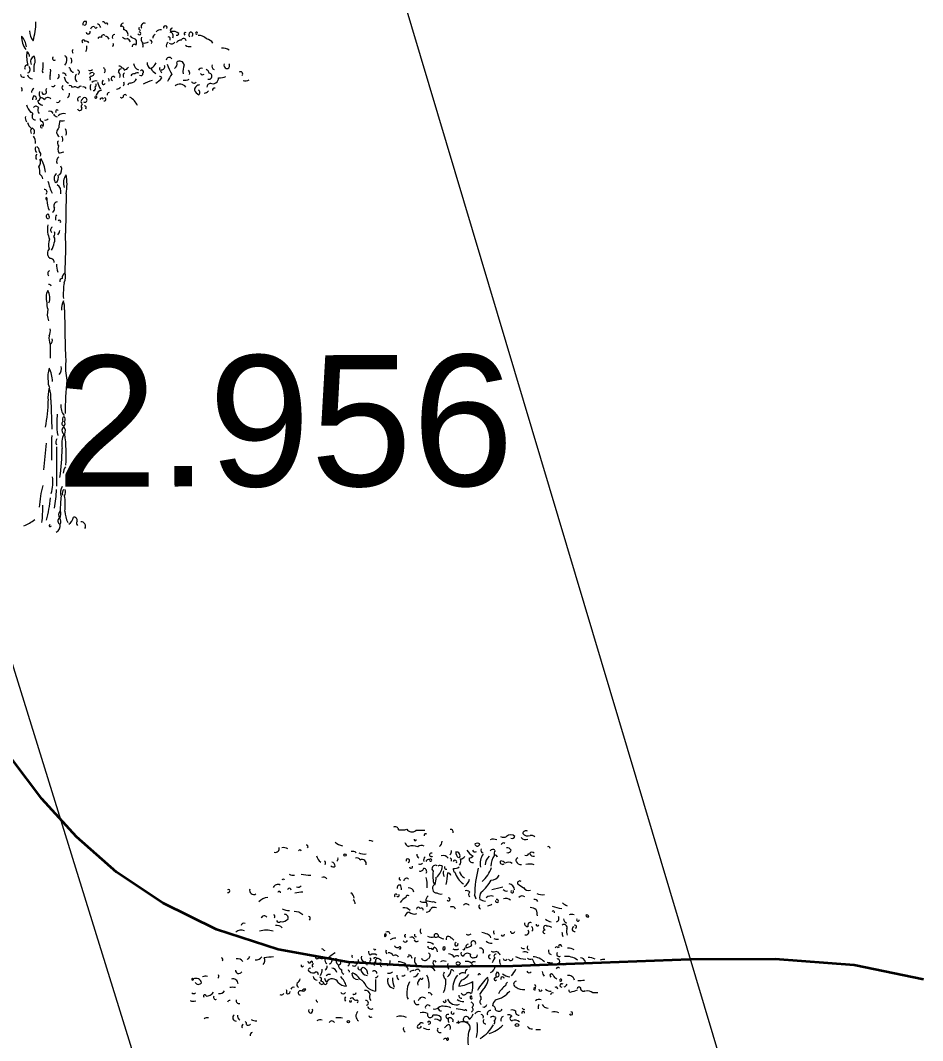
# Model space of a CAD drawing. Header units: millimetres. Extents: x 563604 to 809435, y 2337 to 1331933.
# Drawn here: x 739474 to 743607, y 1239113 to 1243788 of the extents above; entities that cross this region are included whole.
import ezdxf

# ---------------------------------------------------------------- set-up
doc = ezdxf.new("R2010")
doc.units = ezdxf.units.MM
for name, color, linetype, lineweight in [('A-ANNO-DIMS', 211, 'Continuous', 9), ('A-ANNO-DIMS-340', 211, 'Continuous', 9), ('CD TAI', 7, 'Continuous', 9), ('DM CAI-1', 9, 'Continuous', 35), ('ks_caytram-1', 253, 'Continuous', 9), ('MEP DUONG NHUA-1', 253, 'Continuous', 9), ('MUONG DAT-1', 253, 'Continuous', 9), ('NCV_TKCS_HIEN TRANG_251226_dwg-1', 253, 'Continuous', 9)]:
    doc.layers.add(name, color=color, linetype=linetype, lineweight=lineweight)
doc.styles.add('Arial', font='arial_0.ttf', dxfattribs={"height": 600.128024})
doc.styles.add('Arial_2', font='arial_0.ttf', dxfattribs={"width": 0.9, "height": 1360})
doc.dimstyles.new('1_Dim_chi_tiet_khu_đất_1', dxfattribs={"dimscale": 304.8, "dimtxt": 1387.552784, "dimasz": 1.338583, "dimexe": 1.115486, "dimexo": 0.0625, "dimgap": 0.111549, "dimtad": 1, "dimdec": 0, "dimrnd": 5, "dimzin": 0, "dimdsep": 46, "dimtxsty": 'Arial_2', "dimblk1": 'OBLIQUE', "dimblk2": 'OBLIQUE', "dimsah": 1, "dimcen": 0.09, "dimdle": 1.115486, "dimazin": 0, "dimtfac": 1, "dimtdec": 4, "dimtix": 1, "dimtmove": 0, "dimatfit": 3, "dimfxl": 3.346457, "dimfxlon": 1, "dimtvp": 1, "dimtolj": 1, "dimtzin": 0, "dimarcsym": 2})

# ---------------------------------------------------------------- blocks, each defined once
blk = doc.blocks.new('NCV_TKCS_HIEN TRANG_251226_dwg_CX-2645538-TỔNG THỂ_HIỆN TRẠNG KHU ĐẤT')
at = {"layer": 'ks_caytram-1'}
for p, q in [((724366.6, 1292849.6), (724363.7, 1292668.7)), ((724297.4, 1291905.8), (724301.1, 1291770.7)), ((724275.5, 1291706.9), (724263.5, 1291584.1)), ((724323, 1291689.2), (724323.4, 1291509.4))]:
    blk.add_line(p, q, dxfattribs=at)
for centre, radius in [((723828.8, 1295404.1), 5.83), ((723844.2, 1294640.3), 5.66)]:
    blk.add_circle(centre, radius, dxfattribs=at)
for centre, radius, start, end in [((724057.7, 1295516.8), 17.1, 11.6861, 113.2939), ((724088.1, 1295597.8), 78.7, 260.0421, 287.1641), ((724135.6, 1295539.6), 29.7, 214.9101, 307.4141), ((724184.8, 1295153.7), 363.6, 88.5565, 94.8966), ((724312.5, 1295508.7), 12.4, 348.9701, 101.2987), ((724150.3, 1295474.9), 4.72, 155.6241, 10.3931), ((724198.5, 1295493.9), 7.95, 56.2201, 188.9901), ((724507.5, 1295431), 45.6, 68.0341, 108.1465), ((724555.2, 1295516.5), 30.8, 243.1801, 297.0901), ((724588.3, 1295470), 27, 45.3751, 134.8954), ((724594.3, 1295493.4), 13.6, 243.3071, 341.7221), ((724656.4, 1295500.6), 25.7, 218.2521, 292.9471), ((724658, 1295500.4), 15.3, 61.8341, 171.566), ((724665.7, 1295521.1), 29.3, 218.9571, 291.4501), ((724681.5, 1295472.7), 21.7, 41.7661, 103.4524), ((723510.4, 1295434.1), 17.6, 252.4331, 14.8971), ((723546.4, 1295402.3), 35.8, 55.8821, 100.8523), ((723621.7, 1295421.3), 6.29, 6.4741, 163.405), ((723653.6, 1295443.3), 6.51, 301.5201, 120.6773), ((723832.5, 1295526.4), 80.7, 232.2211, 259.4401), ((723942.3, 1295432.5), 37.6, 64.5441, 97.7809), ((724137.7, 1295477.5), 38.9, 204.9281, 241.6471), ((724139.2, 1295387), 59.7, 67.7941, 109.4621), ((724178.6, 1295420.2), 27.8, 61.3931, 127.3494), ((724244.7, 1295467.1), 28.7, 304.9821, 359.9961), ((724299.8, 1295419.8), 16.9, 304.0261, 17.3631), ((724471.9, 1295487.5), 104.7, 215.1721, 237.3441), ((724424.7, 1295431.1), 12.3, 198.4741, 300.6831), ((724435.4, 1295438.2), 20.4, 56.8811, 123.3894), ((724434.8, 1295457), 11.8, 205.9091, 351.4231), ((724463.4, 1295425.7), 11.9, 148.8791, 258.6501), ((724508.2, 1295408.6), 21.4, 69.2981, 133.5936), ((724529.7, 1295412), 18.5, 133.8911, 209.3171), ((724555.2, 1295446.5), 12.9, 60.7951, 154.1831), ((724571.9, 1295416.8), 20.1, 29.0181, 100.5592), ((724574.7, 1295430), 15.2, 254.1851, 347.0141), ((724760.3, 1295434.9), 7.92, 350.8631, 124.4663), ((723738.7, 1295407.6), 40.9, 189.2361, 240.4251), ((723727.2, 1295368), 12.6, 325.4801, 49.9781), ((723784.3, 1295386.8), 13.1, 301.2641, 19.6981), ((723862.5, 1295391.6), 29.3, 52.4751, 101.0112), ((723882.7, 1295373.8), 17.4, 25.8421, 108.7608), ((723916.6, 1295457.7), 49.1, 240.7851, 279.9211), ((723907.3, 1295364.9), 18.8, 341.9361, 118.7226), ((724116.2, 1295378.7), 8.29, 285.0081, 197.1541), ((724171.4, 1295403.9), 13.9, 159.1911, 248.3381), ((724211.9, 1295379.8), 22.8, 136.6011, 194.1821), ((724212.2, 1295369.7), 14.2, 72.0561, 161.3437), ((724223.6, 1295405.2), 8.18, 60.1741, 320.7041), ((724221.4, 1295381), 5.33, 204.9101, 155.36), ((724279, 1295376.5), 25.7, 29.2671, 112.952), ((724304.3, 1295379.7), 13.1, 347.3201, 62.5011), ((724332.7, 1295372.3), 8.08, 327.2391, 163.4836), ((724338.1, 1295400.8), 17.5, 327.3381, 96.9428), ((724368, 1295416.7), 32, 177.3511, 232.1661), ((724333, 1295375.7), 26.7, 318.0271, 24.7501), ((724358.5, 1295409.5), 22.7, 266.9581, 326.4421), ((724413.6, 1295386.2), 16.4, 169.2431, 284.3001), ((724390.8, 1295421.9), 33.3, 281.5751, 317.4081), ((724514.6, 1295366.8), 66.9, 141.5481, 195.2721), ((724522.4, 1295358.2), 52.3, 129.6631, 178.7944), ((724582, 1295352.4), 85.1, 143.5463, 179.0748), ((724516, 1295392), 11.2, 10.4141, 102.4777), ((724541.6, 1295353.5), 23.8, 32.189, 89.9697), ((724623.7, 1295378.5), 13, 107.7471, 189.3071), ((724657.6, 1295417.4), 14.8, 252.5801, 334.9511), ((724685.5, 1295403.1), 13.7, 42.2911, 144.0028), ((724693.2, 1295418.9), 20.3, 202.5421, 280.1061), ((723773.9, 1295364.5), 14.7, 223.8811, 310.0281), ((723763.1, 1295352.7), 20.2, 1.341, 73.739), ((724130.9, 1295350.2), 6.98, 185.9251, 22.4181), ((724172.8, 1295375.8), 13.9, 236.9211, 317.5981), ((724174.2, 1295346.7), 15.9, 249.6821, 350.7261), ((724187.2, 1295328.4), 15.9, 330.84, 80.3558), ((724242.9, 1295341.4), 15.8, 62.5281, 228.0941), ((724195.7, 1295361.9), 79.6, 312.1611, 352.9141), ((724264.1, 1295341.6), 15, 44.7591, 129.1504), ((724304.3, 1295321.2), 26.3, 155.7601, 214.4491), ((724293.1, 1295347.6), 8.99, 157.4581, 281.3901), ((724338.1, 1295337.7), 13.9, 161.3351, 242.5381), ((724328.5, 1295379.7), 37.7, 264.6641, 308.1281), ((724938.2, 1295215.4), 515.8, 165.4808, 179.5334), ((724367.3, 1295391), 140.1, 309.7761, 341.7341), ((724550.9, 1295373.2), 11.9, 165.2701, 309.1891), ((724577.8, 1295345.8), 26, 48.0621, 128.3915), ((724633.2, 1295382.3), 21.7, 201.9541, 278.8251), ((724674.4, 1295292.9), 70.2, 72.3271, 104.6713), ((723545.9, 1295286.6), 6.82, 20.2861, 149.5934), ((723588.5, 1295337.3), 26.2, 235.1161, 288.8931), ((723698.1, 1295697), 386.3, 259.5711, 266.0871), ((723730.4, 1295285.3), 17.9, 32.8691, 114.0044), ((724083.6, 1295297.1), 6.85, 140.9261, 272.4711), ((724110.5, 1295285.7), 12.1, 41.3151, 179.4035), ((724034.6, 1295265.5), 170.4, 356.0041, 12.2471), ((724379.7, 1295309.1), 148.8, 172.0581, 196.3831), ((724090.2, 1295314.9), 157.2, 342.7391, 355.6221), ((723555, 1295404.4), 750, 349.6361, 353.6911), ((724301.5, 1295310.8), 11.3, 0.6561, 95.0678), ((724431.7, 1295357.6), 105, 197.8181, 234.6491), ((724395.7, 1295338.7), 43.8, 192.9981, 242.4081), ((724355.9, 1295300.1), 43.5, 295.0701, 350.8311), ((724324.6, 1295387.2), 199.5, 309.9151, 330.5151), ((724497, 1295331.5), 42.5, 271.6721, 333.5401), ((724628.9, 1295275.6), 9.77, 46.1931, 205.1521), ((723294.3, 1295239), 7.24, 243.7971, 126.8607), ((723411, 1295242.7), 19.2, 162.7091, 300.2401), ((723521.1, 1295246.5), 23, 61.0501, 157.2708), ((723527.3, 1295231.4), 6.17, 354.9421, 174.9425), ((723573.7, 1295244.3), 7.85, 352.7391, 179.3632), ((723614, 1295274.7), 18.2, 247.7611, 321.9961), ((724081.6, 1295254.3), 13.6, 89.5591, 193.3911), ((724045.3, 1295246.7), 42.2, 356.9211, 30.1351), ((724121.5, 1295230.4), 23.3, 10.2881, 97.0428), ((724250.1, 1295251.1), 20.8, 129.3941, 267.7461), ((724386.1, 1295223.8), 17.3, 36.1631, 114.6172), ((724722.5, 1294458), 816.7, 102.0565, 105.6864), ((724567.6, 1295256.8), 17.7, 214.8321, 288.5711), ((724573.6, 1295241.2), 32.1, 6.075, 76.889), ((724594.7, 1295236.8), 6.09, 114.5711, 46.7711), ((725189.5, 1296157.4), 1053.3, 237.2701, 238.9901), ((724668.6, 1295266.4), 24.7, 208.2391, 292.7241), ((723477.7, 1295152.6), 56.9, 92.2679, 139.8863), ((723634.5, 1295123.3), 111.2, 89.1029, 108.3984), ((723842.3, 1295204.9), 28.6, 4.3331, 63.3181), ((723849.6, 1295179.7), 25.7, 1.2601, 49.4131), ((724061.8, 1295218.1), 6.76, 35.5201, 228.0181), ((724071.4, 1295219.2), 5.47, 196.5491, 47.7311), ((724135.6, 1295153.6), 62.9, 116.4937, 148.571), ((724115.6, 1295211.4), 8.25, 39.2751, 190.5451), ((724188.3, 1295215.4), 27.9, 232.4541, 288.0831), ((724229.8, 1295194.2), 30.7, 132.3411, 181.5321), ((724167, 1294932.2), 263.2, 76.304, 82.9838), ((724267.7, 1295262.1), 36.7, 239.9251, 279.7341), ((724303, 1295200.9), 7.27, 203.3491, 98.8142), ((724407.4, 1295223.4), 12.9, 124.7311, 235.5391), ((724341, 1295173.1), 93.8, 17.7951, 29.7331), ((724491.2, 1295209.1), 46, 147.0231, 190.6261), ((724496.3, 1295321), 130.4, 247.2991, 259.1141), ((724497.3, 1295185.1), 31.6, 67.0441, 132.1503), ((724524.5, 1295193.8), 7.53, 159.9431, 110.3308), ((724564.5, 1295171.7), 34.1, 49.4521, 107.4389), ((724640.6, 1295194.7), 22.1, 57.5201, 136.4363), ((724696.2, 1295182.3), 17.9, 29.6681, 97.4724), ((724730.8, 1295272.6), 50.4, 242.0791, 283.9401), ((723569.4, 1295211.1), 60.7, 242.6401, 274.2501), ((723599.5, 1295096.3), 48.8, 42.7981, 93.8694), ((724097.4, 1295122.3), 40.8, 44.2221, 94.5034), ((724164.7, 1295157), 7.92, 12.2711, 184.2621), ((724178.5, 1295152.5), 8.66, 349.5781, 134.0883), ((724189.2, 1295174.7), 16.1, 334.0761, 61.2471), ((724201, 1295165.4), 23.4, 268.4221, 346.4561), ((724238, 1295140.7), 23.9, 64.2761, 126.382), ((724235.5, 1295174.9), 14.3, 42.2181, 115.4319), ((724319.8, 1295152.6), 14.9, 12.1191, 126.4423), ((724383.8, 1295163.4), 16.9, 32.7391, 138.0047), ((724450.5, 1295167.1), 9, 119.8801, 263.0101), ((724476.5, 1295214.7), 43.3, 276.9611, 305.8121), ((724677.4, 1295122.6), 40.6, 48.9141, 90.2463), ((724650.9, 1295127.9), 58.9, 357.4501, 25.4401), ((724850.4, 1295364.9), 207.9, 249.5461, 261.9621), ((724782.9, 1295142.4), 5.5, 333.7741, 158.5687), ((724975.4, 1295401.2), 263.8, 235.1341, 240.5861), ((723459.2, 1295111.8), 14, 31.2851, 168.7151), ((723500.8, 1295123.1), 7.34, 301.865, 77.329), ((723526.1, 1295108.2), 11.9, 197.6671, 309.8241), ((723540.5, 1295132.9), 34.5, 258.7301, 323.8611), ((723551.3, 1295115.4), 17.3, 350.679, 89.2015), ((723660.9, 1295113.5), 9.4, 307.8261, 82.3075), ((724126.8, 1295119.4), 23.7, 98.361, 171.9101), ((724145.5, 1295165.2), 31.5, 225.0861, 293.2761), ((724782.3, 1295153.7), 55.8, 230.1851, 260.8381), ((724790.8, 1295114.1), 17.9, 293.4011, 26.9031), ((724848.8, 1295112.4), 19.6, 180.6851, 258.5281), ((724866.7, 1295100.3), 32.1, 68.6951, 111.5749), ((724895.6, 1295107.3), 6.28, 141.7041, 5.1661), ((724937.2, 1295121.9), 8.14, 356.5981, 130.5457), ((724941.5, 1295130.4), 9.81, 193.8041, 293.3391), ((723354.3, 1295019.5), 40.5, 69.3791, 129.8158), ((723365.2, 1295079.3), 12.4, 57.6951, 172.9779), ((723468.8, 1294944.1), 115.7, 74.1701, 106.0998), ((723515.9, 1295047.1), 34.5, 44.2371, 99.1626), ((724022.1, 1295039.3), 13.6, 12.2651, 120.0801), ((724191.1, 1295057), 18.5, 151.1131, 226.2191), ((724519.7, 1295050.1), 10.9, 142.4351, 226.6321), ((724596.6, 1295055.2), 9.57, 176.5271, 350.3241), ((724665.8, 1295091.5), 15.4, 171.0201, 271.6221), ((724657.7, 1295050.8), 13, 243.2101, 48.3001), ((724678, 1295083), 12.1, 65.4791, 208.7421), ((724677.5, 1295065.2), 12.2, 302.8921, 63.4031), ((724710.3, 1295085.7), 6.37, 165.3201, 344.4381), ((724744, 1295052.3), 8.46, 79.4831, 265.5971), ((724747, 1295071.8), 9.27, 46.6821, 254.0991), ((724755.8, 1295045.7), 32.9, 52.6661, 94.2045), ((724862.8, 1295049.2), 40.2, 177.8181, 207.5091), ((724832.1, 1295071.9), 14, 337.0071, 126.6824), ((724913.6, 1295054.1), 69.7, 169.7601, 194.7531), ((724881, 1295064.7), 11.8, 114.0961, 279.5711), ((724882.4, 1295075.2), 7.03, 293.1551, 124.3367), ((724016.9, 1295036.1), 7.34, 102.9411, 238.4061), ((724008.8, 1295037.4), 8.66, 299.0021, 42.3451), ((724058.7, 1294985.9), 37.6, 84.5947, 128.1975), ((724105.5, 1295016.4), 11.1, 208.6471, 337.9811), ((724105.8, 1295034), 5.13, 78.2751, 281.9951), ((724133.9, 1295013.1), 14.9, 28.0271, 122.7563), ((724156.4, 1295020.3), 12.4, 201.7871, 313.4261), ((724155.4, 1295038.1), 9.01, 158.6931, 266.5191), ((724226.6, 1295075.6), 47.6, 244.7321, 283.3071), ((724211.5, 1294971), 32.8, 46.2071, 97.1929), ((724246.6, 1295033.7), 10.1, 347.6651, 206.0241), ((724244.7, 1295049.3), 21.2, 250.1101, 303.5791), ((724293.8, 1295081.3), 62.2, 233.1631, 258.2201), ((724302.7, 1295020.4), 11.3, 17.6341, 203.0871), ((724313.2, 1295009.4), 14.4, 17.806, 88.7232), ((724393.2, 1295059.1), 20.5, 242.7341, 308.9571), ((724416.6, 1295001), 10.8, 333.5701, 229.3201), ((724443, 1294961.7), 88, 64.428, 81.9877), ((724496.1, 1295026.3), 26.4, 218.7001, 286.0801), ((724476.4, 1295020.8), 20.7, 12.831, 77.438), ((724525.6, 1295052.3), 34, 242.7291, 279.5991), ((724551.8, 1295040.8), 7.38, 194.5231, 3.2381), ((723681, 1294898.3), 86.9, 49.6061, 61.2721), ((723953.3, 1294960.7), 17.4, 169.6981, 237.8311), ((723965.8, 1294976.5), 6.21, 183.6601, 323.2101), ((724028, 1294961.3), 12.6, 145.4801, 229.9781), ((724028.7, 1294932.4), 23.8, 25.8751, 94.9068), ((724068, 1294996.3), 15.6, 209.4331, 309.2701), ((724079.3, 1294979.1), 5.28, 226.7661, 105.434), ((724218.5, 1294986.7), 11, 179.6751, 295.1231), ((724201.7, 1294943), 17, 302.8131, 52.8761), ((724229.5, 1294980.3), 7.3, 208.7641, 16.7461), ((724230, 1294961.2), 22.2, 0.055, 72.985), ((724285.7, 1294975.2), 9.06, 111.8231, 222.4571), ((724280.6, 1294976.3), 7.45, 257.462, 76.818), ((724336.4, 1295016.1), 44.7, 251.9271, 288.3431), ((724339, 1294995.2), 7.57, 96.8711, 23.9061), ((724375.1, 1294954.8), 15.3, 163.3251, 252.7421), ((724372.7, 1294975.6), 5.27, 214.0411, 30.2391), ((724393.7, 1294983.7), 11.4, 94.5701, 196.3101), ((724385.3, 1295012), 31.7, 265.4751, 320.0371), ((724448.2, 1294962.7), 15.1, 329.0171, 104.993), ((724509.9, 1294994.3), 33.6, 249.0231, 296.0201), ((724518.2, 1294940.1), 21.6, 13.43, 72.597), ((724645.6, 1294985.5), 10.3, 205.5041, 300.5631), ((724652.9, 1294938.8), 22.2, 48.4401, 116.2995), ((724673, 1294980.5), 10.6, 136.2511, 265.1311), ((724775.1, 1294963.6), 14.8, 157.9981, 260.3821), ((724798.3, 1294976.9), 7.09, 19.2841, 160.9862), ((724809.5, 1294950.1), 11.1, 134.9241, 307.1751), ((724814.2, 1294985.2), 7.62, 349.1521, 219.1861), ((724852.2, 1294928.7), 48.5, 56.8851, 94.3147), ((723259.9, 1294925), 9.74, 319.534, 72.627), ((723338.8, 1294902.5), 26.5, 32.4091, 107.2159), ((723371.1, 1294946.2), 22.4, 293.7081, 341.5391), ((723421.4, 1294954.9), 31.6, 263.8771, 327.8131), ((723436.5, 1294920.7), 25.3, 313.3451, 30.6651), ((723516.7, 1294472.7), 464.6, 91.8395, 97.2283), ((723664.9, 1294916.3), 6.79, 171.0601, 350.2861), ((723675.6, 1294913.1), 4.5, 328.4171, 152.3601), ((723701.2, 1294937.7), 8.53, 149.7621, 327.2941), ((723722.8, 1294961.3), 31.7, 242.8891, 286.4981), ((723760.9, 1294925.6), 24.7, 172.8581, 231.0141), ((724064.5, 1294504.8), 530.8, 121.8686, 125.7812), ((723754.1, 1294920.3), 15.2, 279.1731, 89.5688), ((723818.4, 1294926), 32.4, 168.9711, 230.6071), ((723798.4, 1294913.1), 12.2, 267.2501, 16.7051), ((723837.9, 1294907.1), 11.5, 293.2851, 46.9681), ((723864.1, 1294940.6), 4.88, 123.4911, 264.8541), ((723870.1, 1294921.4), 20.7, 299.7351, 12.0801), ((723922.8, 1294934.7), 20.1, 160.6951, 250.6951), ((723911.9, 1294901.4), 17.8, 355.9241, 60.4921), ((723939.7, 1294925.6), 7.64, 277.4181, 65.3591), ((723959.7, 1294920.9), 29.6, 58.2441, 122.0259), ((723967.2, 1294927.1), 7.77, 24.9841, 164.0852), ((723970.4, 1294905.3), 9.57, 100.3261, 230.0821), ((723982.5, 1294918.6), 14.4, 125.2501, 195.7141), ((723974.1, 1294905.7), 24.7, 24.445, 89.7772), ((724008.4, 1294906.5), 19.2, 165.0271, 232.1141), ((724016.1, 1294917.1), 20, 287.9131, 12.8681), ((724058.9, 1294929.3), 16.2, 25.3631, 123.0156), ((724073.7, 1294859), 56, 53.2861, 91.2271), ((724116.3, 1294943.8), 5.84, 244.0581, 26.2091), ((724115.6, 1294926.5), 20.7, 8.7031, 73.398), ((724174.3, 1294921.4), 27.5, 149.6131, 228.9821), ((724194.2, 1294935.5), 15, 193.4781, 333.1061), ((724238.9, 1294912), 7.9, 8.4821, 188.0521), ((724254.4, 1294913.1), 23.4, 185.5311, 245.1761), ((724281.1, 1294894.3), 24.5, 65.1501, 125.5112), ((724298.2, 1294911.1), 40.4, 39.506, 83.8789), ((724341, 1294927.6), 14.9, 50.3901, 141.8975), ((724346.7, 1294898.6), 14.9, 38.3711, 129.8787), ((724390, 1294933.2), 20.6, 51.0211, 160.0935), ((724383.6, 1294877.7), 39.4, 52.6431, 97.4886), ((724413.8, 1294944.9), 11.7, 158.0211, 300.4211), ((724420.2, 1294898.3), 16.6, 67.3731, 139.3805), ((724423.2, 1294946.5), 12.2, 253.7911, 2.7921), ((724493.6, 1294938.2), 7.96, 90.8571, 285.6721), ((724545.1, 1294902.3), 42.3, 131.7773, 169.003), ((724519.2, 1294941.7), 8.13, 74.4601, 253.9191), ((724563.2, 1294918), 27.4, 162.6671, 213.8611), ((724562.6, 1294931.9), 10.2, 193.6891, 333.1631), ((724587.5, 1294930.1), 9.89, 202.8171, 3.9331), ((724663, 1295060.8), 133.4, 246.3951, 267.6921), ((724676.9, 1294942.9), 16.6, 220.9751, 301.3501), ((725052.6, 1295104.9), 407.1, 205.6481, 209.7271), ((724686.6, 1294859), 78.7, 44.648, 87.4711), ((724773.2, 1294980.3), 69.5, 254.7191, 275.1621), ((724802.9, 1294918.1), 9.77, 289.9161, 117.6116), ((724844.5, 1294862.3), 77.5, 50.9581, 97.7072), ((724917, 1294918.7), 13.3, 219.6331, 352.5281), ((724906, 1294906.1), 26.6, 24.27, 86.0159), ((724937.3, 1294841.9), 93.1, 66.26, 86.8698), ((725014.1, 1294867.5), 57.8, 84.6434, 107.0471), ((723342.3, 1294877), 15.7, 182.1741, 327.9601), ((723633, 1294897.2), 5.23, 121.2501, 347.9461), ((723667.3, 1294878.3), 7.1, 51.6591, 251.3911), ((723681.8, 1294885.8), 22, 220.2121, 307.3771), ((723687.5, 1294897.8), 9.24, 113.2681, 230.7401), ((723694.1, 1294855), 13.4, 359.807, 85.4852), ((723681.2, 1294877.7), 43.2, 324.6901, 5.4431), ((723729.3, 1294893.1), 17.4, 302.4351, 10.5761), ((723768.7, 1294862.4), 22.9, 9.898, 89.6426), ((723824.2, 1294902.8), 26.4, 184.1001, 246.1541), ((723828.7, 1294873.7), 16, 161.9831, 251.4191), ((723844, 1294870.1), 5.84, 334.0601, 116.2105), ((723889.8, 1294863.5), 30.4, 180.6571, 269.6131), ((723870.1, 1294913.1), 17.6, 240.7941, 306.2101), ((723836.3, 1294797.4), 71.8, 31.82, 68.476), ((723897.6, 1294887.3), 9.57, 148.9121, 267.9581), ((723918.5, 1294873.9), 18, 116.0026, 174.8774), ((723934.8, 1294888.3), 36.5, 200.4711, 261.9441), ((723899.6, 1294858.7), 33.4, 358.2001, 64.5971), ((723963.4, 1294862.8), 11.1, 351.5401, 146.2302), ((724029.6, 1294889.7), 27, 256.9621, 310.0921), ((724106.9, 1294881.2), 10.7, 330.597, 76.071), ((724140.7, 1294858.8), 16.7, 74.6391, 150.3893), ((724139.9, 1294872.2), 26.5, 276.8991, 344.1011), ((724160.6, 1294869.1), 11.5, 7.3621, 149.1325), ((724211.9, 1294856.6), 34.1, 30.6591, 93.2549), ((724299.1, 1294854.4), 20.2, 139.7301, 244.7301), ((724322, 1294896.4), 24, 154.8381, 220.2951), ((724273.4, 1294879.6), 41.6, 306.6961, 357.2171), ((724317.5, 1294868), 9.9, 10.3021, 105.0235), ((724347.2, 1294913.7), 12.6, 208.0031, 332.2671), ((724368.6, 1294843.1), 21.5, 62.2841, 141.5218), ((724392.1, 1294867.1), 13.3, 104.9581, 202.1821), ((724419.9, 1294910.6), 12.4, 187.3271, 302.5411), ((724478.5, 1294901.6), 39.9, 295.8001, 353.3941), ((724537.9, 1294854.7), 18.6, 139.1751, 209.0781), ((724524.5, 1294856.1), 10.8, 254.4951, 93.7583), ((724447.3, 1294964.9), 184.5, 321.6171, 333.1811), ((724672.4, 1294877.5), 12.7, 207.1031, 314.2421), ((724756.6, 1294868.4), 24.1, 174.4211, 231.5161), ((724804.1, 1294880.5), 8.31, 36.7451, 161.0158), ((724831.4, 1294910.2), 9.06, 202.5921, 337.6781), ((724852.8, 1294833.6), 74.3, 80.177, 100.0932), ((723130.8, 1294835.3), 4.09, 67.8491, 22.4211), ((723145.3, 1294811.8), 27.2, 15.4551, 113.0828), ((723157.3, 1294828.1), 16.8, 208.2381, 327.6251), ((723190.6, 1294816.1), 33.2, 74.7771, 116.3763), ((723237.7, 1294849.3), 13.2, 310.7311, 25.3501), ((723316.7, 1294814.1), 22.3, 359.3041, 110.6981), ((723623.9, 1294811.9), 16.2, 154.3931, 240.9281), ((723603.3, 1294838.5), 20.5, 286.8101, 355.2721), ((723701.5, 1294850.4), 18.9, 190.0731, 271.2531), ((723722.7, 1294823.1), 11.9, 182.7961, 322.4251), ((723710.8, 1294834.1), 11.3, 314.018, 72.733), ((723719, 1294812.3), 13.6, 15.2611, 91.2716), ((723739.1, 1294819.4), 7.77, 206.6451, 34.1361), ((723751.8, 1294838.9), 16.4, 174.6291, 247.5671), ((723757.2, 1294835.3), 21.5, 76.6041, 134.7135), ((723770.3, 1294807.7), 29.6, 25.8201, 146.9871), ((723838, 1294858.8), 56.1, 222.9891, 266.8791), ((723726.6, 1294769.9), 113.2, 16.8731, 43.1951), ((723877, 1294789.4), 50.2, 15.698, 66.099), ((723959.4, 1294864.6), 25, 289.4911, 330.3901), ((724290.5, 1294807.2), 322.7, 175.3711, 184.8991), ((724056.9, 1294826.8), 33.8, 156.9371, 262.8231), ((724188.2, 1294845.8), 142.4, 181.8611, 199.2841), ((724086.8, 1294850.8), 21, 172.5631, 235.6321), ((724094.6, 1294860.3), 10.3, 239.7091, 334.7691), ((724212.3, 1294775.6), 100.4, 151.4601, 178.7729), ((724189.4, 1294814), 28, 120.0221, 192.3231), ((724180, 1294841.1), 5.46, 212.5131, 4.6271), ((724129.8, 1294812), 84.6, 347.4501, 29.6741), ((724174.1, 1294824.4), 117, 334.2551, 5.7651), ((724416.3, 1294794.4), 93.8, 140.3911, 185.8031), ((724394.6, 1294800.2), 44, 135.9157, 175.1071), ((724332.9, 1294970.4), 167.4, 276.1581, 299.1631), ((724341.6, 1294890.9), 63.8, 289.6511, 327.4561), ((724251.3, 1294810.4), 163.7, 345.9171, 4.8261), ((724618.5, 1294688), 206.4, 131.1993, 152.2803), ((724444, 1294854.9), 5.05, 354.4941, 185.7761), ((724436.8, 1294832.6), 47, 315.5731, 13.1941), ((724517.6, 1294835.5), 6.06, 48.9271, 327.6031), ((724550.4, 1294837.6), 8.11, 2.5721, 201.8881), ((724601.3, 1294936.3), 92.3, 236.7081, 258.6021), ((724576.7, 1294810.2), 11.7, 108.1801, 191.5781), ((724614.9, 1294812.5), 13.6, 101.9911, 263.0501), ((724774.5, 1294852), 7.34, 8.1321, 247.8871), ((724804.4, 1294860.9), 23.9, 199.2041, 258.6941), ((724816.3, 1294831.2), 5.15, 145.696, 87.7011), ((724853.7, 1294825.8), 26.9, 10.9861, 102.8204), ((724901.9, 1295049.8), 220.1, 268.1061, 276.2561), ((723135.3, 1294786.1), 16.4, 239.3721, 300.8981), ((723193.8, 1294796.1), 38.4, 268.6031, 327.8121), ((723255.1, 1294793.8), 24.3, 257.4351, 332.0831), ((723314.1, 1294723.4), 74.8, 80.2478, 100.0224), ((723537.1, 1294775.1), 12.1, 234.8761, 333.4651), ((723546.1, 1294780.3), 16.4, 329.4391, 22.0341), ((723567.6, 1294777.9), 9.45, 219.2561, 4.6181), ((723592.6, 1294787), 11.6, 67.6221, 165.7813), ((723624.8, 1294772.2), 10.3, 48.3921, 258.7481), ((723644, 1294778.6), 11.7, 61.7421, 162.1313), ((723637.8, 1294793.9), 12.8, 246.9371, 336.9371), ((723821.3, 1294780.4), 12.3, 207.2921, 326.9511), ((723871.2, 1294774), 8.4, 223.4461, 358.8981), ((723921.6, 1294760.9), 23.3, 10.2881, 97.0428), ((723985.1, 1294862.2), 84.1, 224.7401, 258.9291), ((724170.1, 1294769.5), 58.8, 171.9431, 206.6511), ((724213.6, 1294757.5), 15.3, 18.6661, 102.8878), ((724372.9, 1294777.6), 13.9, 210.7751, 311.5531), ((724394.5, 1294759.3), 14.6, 32.7741, 147.4956), ((724640.9, 1294647.1), 228.9, 138.1588, 148.9664), ((724495.4, 1294849.8), 111.5, 281.9791, 321.9471), ((724641.8, 1294708.7), 125.3, 127.6781, 151.3893), ((724644.9, 1294835.9), 48.6, 229.4721, 278.9071), ((724696.6, 1294790.8), 4.77, 54.6631, 35.6071), ((724694.2, 1294801.4), 8.37, 307.506, 70.255), ((724724.6, 1294788.3), 7.49, 173.2201, 341.0661), ((724771.1, 1294816.4), 36.1, 228.8041, 273.1081), ((724779.8, 1294762.4), 10.1, 63.9721, 172.897), ((724795.1, 1294790.9), 8.24, 349.6631, 130.0921), ((724821.3, 1294806.6), 8.26, 39.0021, 276.0291), ((724815.9, 1294831.8), 36.7, 298.3111, 326.9801), ((724861.2, 1294784.1), 8, 165.2281, 270.7911), ((724816.2, 1294977.1), 205.9, 282.6541, 292.0991), ((724901.2, 1294789.9), 8.78, 335.9401, 174.4693), ((724921.2, 1294796.1), 15.4, 219.3011, 302.0441), ((724939.5, 1294742.2), 39.4, 51.5481, 101.5819), ((724969.8, 1294659.7), 113.5, 81.6175, 92.9266), ((723133.2, 1294764.8), 30.7, 242.9291, 292.3641), ((723186.6, 1294758.2), 6.29, 355.0201, 233.1781), ((723237, 1294753.1), 10.6, 154.2331, 291.4561), ((723299.7, 1294728.4), 9.77, 74.4251, 170.7851), ((723344.3, 1294737.4), 14.3, 168.9781, 281.2901), ((723704.3, 1294738.9), 8, 165.2271, 270.7901), ((723844.1, 1294744.7), 16.8, 143.4551, 216.8151), ((723854, 1294735.8), 4.6, 166.0991, 14.1711), ((723861.1, 1294741.7), 8.76, 12.9891, 159.6509), ((723879.6, 1294752.2), 13.1, 220.4941, 295.5861), ((723880.9, 1294733.9), 7.74, 295.1151, 55.6251), ((723924.3, 1294726.8), 11.5, 287.6041, 100.7373), ((723963.7, 1294753.2), 22.6, 148.3451, 221.4511), ((724161.5, 1294735.2), 16.2, 171.7231, 297.4731), ((724184, 1294732.5), 19.9, 45.3741, 168.2938), ((724285, 1294735.5), 6.56, 178.3611, 45.5091), ((724339, 1294762.8), 44.9, 205.3791, 288.4941), ((724367.2, 1294768.5), 35.4, 227.2471, 280.0151), ((724363.2, 1294761.5), 13.4, 175.3711, 274.8991), ((724409.8, 1294753.3), 8.42, 152.7491, 272.4631), ((724399.9, 1294749.3), 11.1, 336.8321, 65.5151), ((724404.6, 1294717.2), 12.3, 303.294, 79.596), ((724436.5, 1294747.1), 16.4, 348.6741, 55.1961), ((724458.7, 1294731.6), 12.7, 118.5781, 241.6921), ((724544.3, 1294709.5), 40.5, 129.5627, 173.8219), ((724718.5, 1294720.3), 22.7, 67.0371, 137.7621), ((723675, 1294691.8), 12.7, 159.6881, 256.7261), ((723669.4, 1294691.1), 11.9, 283.1661, 38.2241), ((723905.5, 1294666.8), 26.7, 131.8441, 237.4541), ((723947.8, 1294713.7), 15.9, 192.2461, 309.6661), ((724185, 1294638.7), 44.6, 60.2911, 104.789), ((724208, 1294705.4), 11.6, 28.7811, 197.1561), ((724218.9, 1294672.1), 13, 155.7191, 349.2511), ((724240.8, 1294721.1), 22.8, 249.2811, 312.5551), ((724268.2, 1294701.9), 12.3, 168.7531, 281.5171), ((724276.4, 1294679.7), 31.8, 71.8361, 129.4189), ((724288.3, 1294651.9), 58.1, 64.7371, 91.9938), ((724322, 1294681.8), 6.8, 118.8051, 3.3561), ((724329.9, 1294534.1), 165, 73.508, 87.3085), ((724381.3, 1294688.9), 5.6, 0.7071, 142.6917), ((724370.1, 1294691.2), 48, 305.6731, 342.5431), ((724403.3, 1294697.3), 12.5, 292.2081, 50.1171), ((724443.3, 1294662), 24.6, 75.7091, 142.9188), ((724463.5, 1294722.9), 15.3, 254.5741, 346.6291), ((724493.8, 1294678), 13.7, 79.4121, 209.1831), ((724499.3, 1294695.1), 19.3, 359.383, 75.698), ((724532.9, 1294706.7), 18.5, 219.5651, 329.1771), ((724596.7, 1294672.3), 21.9, 51.7701, 110.5542), ((724624, 1294685), 14.5, 161.8361, 277.3791), ((724645, 1294680.7), 6.63, 350.7851, 210.0931), ((724647.8, 1294704.4), 7.51, 181.7641, 309.6191), ((724806.2, 1294705), 92.3, 170.6921, 183.2191), ((724757.1, 1294730.4), 27.3, 202.5631, 275.7781), ((724787.1, 1294637.4), 48.4, 64.5561, 103.9016), ((724864.2, 1294678.4), 7.31, 193.1031, 93.4256), ((723199.3, 1294629.5), 29.2, 80.2231, 123.8259), ((723330.9, 1294659), 16, 125.7541, 268.7211), ((723363.4, 1294669.6), 27.4, 177.3311, 233.8651), ((723367.8, 1294631.3), 10.3, 338.163, 67.345), ((723385.9, 1294636.7), 12.6, 227.4551, 326.2371), ((723422.5, 1294693.8), 49.5, 242.5971, 272.0651), ((723713.8, 1294626.7), 22.8, 64.3971, 126.753), ((723768.5, 1294630.8), 13.2, 24.2401, 161.2368), ((723794.2, 1294547.7), 111.1, 77.9401, 94.1596), ((723946.1, 1294668.5), 8.16, 176.6441, 321.5521), ((724083.5, 1294610.5), 55.5, 61.5251, 110.3748), ((724180.1, 1294622.8), 12.7, 50.7461, 160.5725), ((724213.5, 1294635.6), 6.54, 231.2491, 165.8879), ((724241.3, 1294627.5), 43.3, 52.7791, 102.8133), ((724245.1, 1294626.5), 25.1, 40.9411, 105.4747), ((724252.3, 1294654.8), 16.7, 314.9001, 25.3541), ((724300, 1294664.6), 9.56, 63.3561, 282.6631), ((724317.5, 1294649), 16.7, 157.5461, 229.2051), ((724310.7, 1294644.8), 13.6, 338.1001, 129.4012), ((724343.4, 1294642.4), 5.91, 236.1841, 17.8271), ((724368.5, 1294602.9), 37, 49.4001, 128.1417), ((724384.1, 1294650.4), 14.1, 7.4051, 191.0471), ((724388, 1294662.3), 23.1, 219.3301, 284.0711), ((724379.7, 1294613.6), 23, 319.1621, 48.9991), ((724284.4, 1294609.5), 151.9, 344.3431, 10.2961), ((724449.9, 1294661.2), 12.7, 339.6881, 76.726), ((724474.3, 1294642.2), 12.1, 138.9631, 269.2311), ((724504.7, 1294652.4), 12.3, 47.1221, 140.3025), ((724505, 1294638.2), 10.4, 297.8991, 47.1801), ((724507.1, 1294656.7), 12, 294.2361, 29.1651), ((724558.2, 1294649.9), 15.7, 108.1391, 208.5281), ((724579, 1294652.5), 19.9, 42.9151, 106.3072), ((724594.2, 1294655.9), 10.1, 93.8821, 279.0691), ((724606.3, 1294609.7), 37.8, 54.5671, 106.138), ((724616.5, 1294619.5), 10.8, 29.0751, 151.1951), ((723366.2, 1294619.2), 9.93, 109.5211, 228.1291), ((723407.7, 1294578.6), 13.9, 109.0041, 195.1211), ((724110.1, 1294608), 14.5, 157.5151, 247.5151), ((724170.5, 1294616.4), 10.9, 102.8261, 200.8421), ((724166.7, 1294624.1), 13.1, 241.1741, 343.8551), ((724209.4, 1294642.1), 36.9, 232.8911, 282.3211), ((724264, 1294603), 12.4, 142.5591, 292.5211), ((724319.2, 1294585.8), 44.1, 109.6555, 142.2893), ((724297.1, 1294613.7), 15.5, 326.3291, 62.0141), ((724543.5, 1294556.7), 152.2, 164.0211, 188.2201), ((724357.8, 1294711.4), 173, 301.6341, 330.7191), ((724452.6, 1294718.9), 137.2, 285.2801, 316.6211), ((724616.5, 1294632.7), 12.3, 219.8431, 320.4271), ((724684.1, 1294630.6), 22.7, 213.2291, 278.5841), ((724719.6, 1294496.6), 107.3, 87.4658, 98.8278), ((724287.6, 1294555), 8.66, 47.9251, 151.2682), ((724298.1, 1294560.5), 4.83, 168.5521, 138.5884), ((723933.4, 1293637.9), 295.1, 342.7961, 359.7581), ((724454.4, 1293628.6), 11, 61.6701, 212.8431), ((724449.1, 1293633.2), 11.7, 272.8621, 25.4811), ((724492.8, 1293601.2), 14.2, 74.4511, 169.8306), ((724502.8, 1293614.5), 6.28, 175.9451, 343.7141), ((724502.2, 1293605.7), 23.9, 11.576, 71.066), ((724533, 1293621.2), 16.1, 22.249, 88.6287), ((724552.8, 1293626.8), 4.91, 325.8441, 173.3167), ((724631.3, 1293615.8), 15.2, 97.0231, 182.0441), ((724621.5, 1293606.1), 10.6, 329.7911, 120.4777), ((724628.8, 1293579.3), 21.6, 345.811, 85.0816), ((724706.5, 1293606.6), 6.96, 141.8161, 280.3821), ((724724.6, 1293616.6), 14.4, 68.1961, 218.3341), ((724820.7, 1293610.6), 8.49, 333.4901, 198.6091), ((724853.9, 1293598.2), 9.72, 89.5281, 217.6121), ((724269.2, 1293571.2), 106.4, 179.7311, 214.8911), ((724092.5, 1293509.9), 93.6, 7.8291, 41.3291), ((724262.9, 1293592.5), 63.3, 177.4871, 221.3641), ((724446.2, 1293547.8), 6.96, 0.3161, 253.6921), ((724468.3, 1293592), 9.76, 190.4021, 16.3491), ((724523.2, 1293554.4), 12.9, 62.6721, 147.4608), ((724538, 1293568.4), 9.29, 44.1441, 195.6151), ((724546.7, 1293552.9), 17.5, 13.6, 89.3503), ((724590.4, 1293567.1), 12.4, 94.6981, 206.8561), ((724640.7, 1293579.8), 20.1, 218.9191, 286.2991), ((724636.8, 1293535.3), 27, 20.954, 69.316), ((724691.6, 1293599.5), 41.6, 219.8651, 261.4531), ((724663.1, 1293543.5), 26.9, 331.0821, 33.7701), ((724702.3, 1293583.9), 6.91, 187.7141, 91.3549), ((724735.8, 1293558), 25, 160.6401, 224.1591), ((724777.4, 1293566), 13, 101.6811, 193.1171), ((724799.2, 1293574.4), 26, 79.9871, 140.2496), ((724833.6, 1293558.2), 10.6, 331.885, 87.8742), ((724839.6, 1293572.9), 17.7, 331.509, 75.759), ((724855.8, 1293551), 42.4, 49.9431, 103.0731), ((724874.7, 1293584.2), 8.41, 242.4351, 355.0551), ((724905.2, 1293549.7), 11.5, 1.6131, 161.597), ((724913.4, 1293581.8), 6.04, 57.8871, 235.0011), ((724941.8, 1293577.8), 13, 118.7851, 222.5601), ((724937.7, 1293579.4), 9.95, 305.2981, 102.2308), ((724964.6, 1293585.3), 4.5, 353.0061, 299.8761), ((724973.7, 1293526.3), 48.5, 42.7091, 92.8015), ((725001.1, 1293513.9), 46, 33.2461, 79.643), ((724411.1, 1293501.1), 15.9, 142.2011, 210.9171), ((724457.7, 1293532.6), 15.9, 32.7101, 106.4494), ((724433, 1293518.6), 29.5, 323.2891, 18.0561), ((724577, 1293532.6), 7.19, 289.5911, 50.0681), ((724679.2, 1293524.7), 9.48, 37.8901, 192.4121), ((724708.6, 1293527.1), 11.8, 332.4121, 59.7481), ((724724.5, 1293578.2), 38.1, 260.0181, 299.9841), ((724752, 1293544.8), 8.39, 297.9191, 101.6587), ((724840.7, 1293527.5), 15.6, 111.1731, 201.1731), ((724849.3, 1293555.9), 19.7, 240.5911, 324.2081), ((724894, 1293526.1), 27.3, 89.4384, 143.9613), ((724932.8, 1293556.7), 33.2, 233.9951, 282.7381), ((725084.8, 1293469.8), 47.5, 51.4381, 97.4153), ((724331.4, 1293479.1), 145.3, 172.0571, 196.5331), ((724175, 1293477.6), 24.9, 3.3841, 59.7461), ((724232.2, 1293454.3), 28.3, 113.2281, 205.1931), ((724182.9, 1293461.2), 42.6, 333.6961, 26.5741), ((724313.2, 1293469.8), 8.75, 134.7041, 305.1771), ((724356.8, 1293469.3), 13, 350.805, 72.68), ((724332.3, 1293462.7), 37.6, 319.1871, 6.8781), ((724374.2, 1293459.2), 19, 324.8551, 45.8041), ((724838.9, 1293460.7), 13.7, 28.6241, 176.1748), ((724188.2, 1293427.3), 11.2, 69.2981, 221.9561), ((724184.5, 1293419.2), 17.8, 295.7551, 47.0231), ((724350.2, 1293416.9), 131.5, 168.8641, 184.0231), ((724276.8, 1293412.4), 19.1, 152.2601, 208.0101), ((724166.6, 1293442.8), 95.8, 346.9901, 4.4831), ((724200.6, 1293412.7), 95.8, 346.9901, 4.4831), ((724378, 1293417.3), 9.7, 351.305, 86.284), ((724399.3, 1293418.9), 12, 194.4691, 278.4211), ((724418.1, 1293406), 9.96, 294.764, 85.5224), ((724475.3, 1293428.2), 14.6, 245.0411, 323.3021), ((724532.2, 1293413.4), 14.3, 318.4911, 64.3991), ((724619.9, 1293407.6), 13.4, 94.7451, 180.5031), ((724611.1, 1293423.3), 11.2, 10.4131, 102.477), ((724624.1, 1293416.4), 9.23, 0.6831, 102.2685), ((724629.5, 1293441.9), 25.7, 278.4521, 332.2531), ((724711.7, 1293450.1), 36.1, 185.3771, 247.9511), ((724713.2, 1293408.3), 7.93, 309.6561, 140.6137), ((724766.4, 1293448.3), 28.4, 173.9201, 241.3001), ((724730.8, 1293472.1), 53.8, 298.0711, 334.8631), ((724794.1, 1293439.2), 41.2, 202.5681, 247.7021), ((724800.6, 1293422.3), 6.55, 119.0971, 271.6831), ((724808.7, 1293411.3), 9, 150.3891, 240.3891), ((724805.3, 1293431.3), 13.5, 260.2671, 25.1921), ((725021.9, 1293507), 202.6, 198.5331, 212.5521), ((724853.9, 1293442.8), 21.3, 296.2201, 24.4531), ((724887.3, 1293436.2), 20.9, 9.0491, 132.1474), ((724977.6, 1293409.5), 75.8, 156.7041, 187.7521), ((724907.6, 1293400.9), 25.5, 348.8381, 36.4901), ((724987.3, 1293407.9), 16.7, 74.6401, 150.3905), ((724996, 1293396.2), 26.6, 12.1531, 61.8561), ((725049.2, 1293432.4), 14.7, 150.1661, 250.5551), ((725108.2, 1293439.4), 18.2, 160.4541, 243.4201), ((725103.1, 1293435.6), 12.8, 256.2521, 43.8821), ((724172.5, 1293398.8), 15.3, 193.4491, 285.8891), ((724215.2, 1293401.4), 26.2, 195.9551, 266.3321), ((724310.8, 1293382.2), 19.1, 152.2601, 208.0101), ((724320.4, 1293390.1), 15.2, 297.4841, 25.9151), ((724354.5, 1293388.6), 13.2, 6.7231, 106.168), ((724394.3, 1293387.2), 35.8, 184.3131, 242.3151), ((724431, 1293381.8), 23.2, 135.4601, 232.1931), ((724488.2, 1293386.2), 18.1, 75.8851, 143.2654), ((724471.6, 1293376), 7.94, 313.702, 74.641), ((724482, 1293402.4), 14, 249.3841, 356.6971), ((724548, 1293357.9), 16.4, 135.8251, 203.2051), ((724556.8, 1293369.8), 7.96, 322.26, 68.52), ((724582.3, 1293377.3), 9.71, 27.0351, 248.2141), ((724593, 1293390.2), 22, 337.6371, 51.8761), ((724644.6, 1293390.6), 17, 126.7251, 210.9251), ((724656.7, 1293392.7), 36.9, 279.0551, 331.8371), ((724676.9, 1293385.3), 14.1, 71.7001, 161.7002), ((724693.7, 1293384.6), 18.8, 69.2211, 131.0651), ((724709.8, 1293399.5), 8.79, 225.7791, 17.7061), ((724793, 1293229.5), 141.9, 103.1637, 121.2426), ((724548.1, 1293642.9), 367.8, 308.5841, 314.3811), ((724795.3, 1293375.9), 10.9, 22.3611, 95.9808), ((724979.8, 1293300.6), 161.4, 142.8686, 157.1186), ((724909.7, 1293414.5), 44.8, 260.8451, 297.6061), ((724992.7, 1293406.1), 11.3, 209.5651, 308.0851), ((725020.9, 1293387.8), 14, 246.791, 85.4058), ((725038.8, 1293380.3), 26.8, 245.3881, 0.6931), ((725067.9, 1293468.9), 88.3, 268.5031, 290.6911), ((725165.4, 1293398.2), 10.3, 315.6691, 125.803), ((725188.9, 1293397.7), 31.3, 248.1441, 301.2741), ((724154.7, 1293327.2), 10.9, 313.6491, 54.2511), ((724228.7, 1293313.4), 20.6, 117.3611, 181.9771), ((724282.6, 1293324.3), 8.69, 118.8481, 232.6251), ((724307, 1293350.6), 9.79, 229.9421, 342.2191), ((724359.6, 1293336.1), 12, 129.0631, 243.8871), ((724383.9, 1293331.6), 13.8, 21.5051, 111.5055), ((724407.5, 1293313.6), 25.4, 50.9281, 115.0928), ((724434.2, 1293331), 10.9, 69.0361, 167.834), ((724447.9, 1293328.2), 11, 21.7491, 119.2121), ((724526.7, 1293335.4), 49.6, 162.6291, 192.6601), ((724503.4, 1293340), 26.6, 76.7791, 134.0004), ((724492.7, 1293331), 8.96, 256.2231, 50.9171), ((724494.2, 1293348.3), 11.1, 292.0271, 28.9361), ((724538.7, 1293290.7), 35.1, 104.839, 162.767), ((724689.7, 1293415.9), 187.5, 197.2511, 207.9771), ((724538.2, 1293356.3), 7.16, 222.5691, 348.2091), ((724597.3, 1293354.7), 25.5, 270.9951, 319.6771), ((724622, 1293353.7), 11.5, 300.8741, 36.7761), ((724660.1, 1293345.3), 11.2, 77.7931, 169.8572), ((724888.1, 1293320.6), 31.8, 32.7131, 134.5902), ((724952.5, 1293370.2), 13.7, 209.1201, 319.7301), ((724978.1, 1293325.1), 22.9, 88.8181, 181.4531), ((725007.2, 1293349.7), 57.9, 205.8231, 235.1761), ((724966.5, 1293313), 13.3, 305.4681, 60.5261), ((724998.5, 1293334), 23.9, 273.1631, 328.0391), ((725033.5, 1293333.8), 22.9, 104.6317, 169.3335), ((725046.4, 1293325.1), 8.95, 73.2071, 197.0621), ((724235.7, 1293281.8), 23.2, 135.0291, 186.3601), ((724218, 1293285.4), 12.9, 331.722, 84.3421), ((724213.9, 1293302.4), 37.8, 307.9361, 339.8271), ((724276, 1293308), 32.5, 163.4241, 215.0261), ((724247.8, 1293263.7), 25.7, 40.736, 86.4036), ((724266.2, 1293316.2), 11.2, 180.0131, 5.9811), ((724282.9, 1293273.6), 17, 37.2471, 156.1875), ((724328.8, 1293279.1), 11.2, 240.2131, 356.2021), ((724363.7, 1293305.9), 19, 300.6971, 11.6481), ((724432.2, 1293281.3), 12.9, 88.3571, 213.8031), ((724444.7, 1293271.4), 9.99, 108.7171, 237.3021), ((724452, 1293279.4), 10.5, 34.9121, 152.5107), ((724452.7, 1293278.7), 10.3, 229.7031, 40.5681), ((724502.8, 1293291.9), 4.82, 131.7211, 101.673), ((724530.8, 1293279), 9.05, 28.7671, 166.6917), ((724542.5, 1293282), 6.98, 247.6001, 84.597), ((724565.6, 1293302.3), 11.4, 96.5361, 185.1561), ((724621.4, 1293297.3), 8.31, 215.8361, 21.0361), ((724636, 1293294.9), 8.75, 29.4271, 142.0466), ((724613.5, 1293216.9), 88.4, 24.4961, 58.8371), ((724272.2, 1293281.9), 89.9, 196.1861, 221.5641), ((724229.1, 1293237.1), 13.2, 29.1381, 145.4061), ((724260.8, 1293280.9), 25, 199.3821, 267.1481), ((724256.7, 1293232.6), 19.5, 145.8601, 229.2741), ((724292, 1293211.2), 16.6, 19.9251, 109.6519), ((724325.3, 1293227.5), 6.51, 25.8071, 230.2121), ((724428.8, 1293240.2), 9.64, 190.9281, 9.3581), ((724448.6, 1293249.1), 12.6, 123.4731, 215.5571), ((724449.9, 1293243.9), 9.12, 323.702, 86.1198), ((724215, 1293197.7), 35.1, 171.0131, 210.8261), ((724207.1, 1293214.4), 8.11, 304.4321, 105.3888), ((724226.1, 1293202.9), 15.2, 161.5541, 270.3921), ((724257.3, 1293190.6), 9.61, 156.3181, 277.6911), ((724241, 1293167.5), 22.2, 333.5931, 37.5581), ((724273.1, 1293204.7), 17.5, 255.3211, 314.8111), ((724331.2, 1293228.2), 26.2, 211.1821, 260.0701), ((724356.4, 1293180), 36.8, 76.9941, 133.1391), ((724422.5, 1293154.7), 89.1, 159.6171, 182.3271), ((724349, 1293207.2), 23.7, 245.0771, 295.1931), ((724234.9, 1293185.3), 45.3, 191.2811, 234.2271), ((724222, 1293136.7), 18, 138.9331, 215.6131), ((724206.6, 1293134.4), 15.8, 313.226, 75.116), ((724254.9, 1293157.8), 6.01, 358.1311, 309.0051), ((724346.4, 1293131.8), 23, 127.6711, 239.3331), ((724345.8, 1293131.4), 23.5, 324.1971, 40.4781), ((724177.9, 1293085.2), 48.9, 353.1651, 36.0461), ((724341.9, 1293081.2), 15, 134.6311, 231.3641), ((724322.6, 1293097.2), 29.1, 342.7231, 33.0781), ((724249.2, 1293054.6), 23.8, 154.6421, 220.4911), ((724222.2, 1293045.9), 22.4, 354.2511, 63.6411), ((724234.3, 1293030), 17, 329.3451, 53.5451), ((724364.9, 1293054.5), 35.7, 155.0841, 209.1361), ((724333.3, 1293096.9), 59.7, 270.4561, 292.4341), ((724249.1, 1293017.2), 21.4, 142.4201, 212.6461), ((724214.8, 1292994), 34.5, 323.2001, 21.8811), ((724124.4, 1292933), 149, 6.0741, 31.6791), ((724347.1, 1292998.7), 23.6, 124.2181, 206.9841), ((724157.5, 1292947.4), 88.7, 354.3521, 16.9721), ((724318.7, 1292960.7), 28.5, 302.5321, 31.9881), ((724237.2, 1292917.2), 23.2, 0.8261, 68.206), ((724575.2, 1292977.6), 299.9, 193.7271, 204.8101), ((724339.2, 1292919), 27.5, 126.4901, 224.5091), ((724289.7, 1292925.4), 42, 322.3941, 12.4271), ((724424.7, 1292897.8), 70.1, 146.2781, 196.8251), ((724156.4, 1292892.7), 214.6, 348.4271, 11.8431), ((724267.6, 1292856.5), 12, 308.5841, 97.3528), ((724306.2, 1292859.5), 37.3, 344.4931, 57.2281), ((724281.3, 1292827.3), 7.44, 133.3461, 247.5351), ((724273.3, 1292825.8), 7.49, 313.942, 66.939), ((724454.5, 1292834), 176.6, 184.4231, 200.0371), ((724329.9, 1292793.7), 19.5, 103.4331, 210.9741), ((724299.7, 1292779.1), 14.2, 288.7491, 18.3911), ((724286.1, 1292745.2), 10.8, 106.4401, 265.8481), ((724276.8, 1292743.4), 13.7, 330.2121, 62.8361), ((724342.8, 1292737.3), 25.3, 140.3031, 199.3581), ((724336.2, 1292721.7), 6.37, 322.2601, 142.2596), ((724395.6, 1292686.7), 114.1, 170.0041, 203.7991), ((724311.1, 1292682.9), 15.6, 119.9161, 224.8251), ((724294.7, 1292665.8), 21, 322.0361, 26.8121), ((724307.5, 1292682.3), 30.5, 315.0111, 357.3341), ((722531.6, 1292596.5), 1833.5, 356.5991, 2.2561), ((724340.8, 1292616.4), 55.2, 153.9531, 200.4451), ((724192.9, 1292647.7), 121.7, 331.9161, 349.2821), ((724289, 1292638), 26.8, 330.9961, 33.8551), ((724309.6, 1292577.5), 28.4, 136.5661, 226.8861), ((724294.2, 1292534.3), 18.5, 0.7761, 102.1738), ((724407.1, 1292523.3), 84.5, 177.6261, 203.2531), ((724297, 1292483.7), 14.5, 117.0301, 226.9811), ((724378.6, 1292462.8), 30.1, 123.6771, 183.4621), ((724302, 1292470.4), 62.4, 332.9301, 16.1961), ((724290, 1292425.4), 8.45, 5.6771, 117.3739), ((724350.1, 1292449.1), 11.9, 97.7141, 193.1671), ((724743.3, 1292388.7), 389.4, 172.1391, 182.8461), ((724348.1, 1292372.9), 73.3, 153.0931, 198.0291), ((724223.9, 1292371.4), 68.3, 340.9761, 30.4931), ((724327.9, 1292343.1), 49.9, 171.7781, 205.9841), ((724454.1, 1292316.4), 108.6, 156.7281, 180.3581), ((724232.5, 1292321.4), 127.6, 357.9771, 17.2851), ((724378, 1292299.8), 97.4, 167.2961, 199.9811), ((730638.3, 1292332.9), 6278.2, 180.14607, 182.29708), ((724362.1, 1292189.1), 73.9, 172.7641, 203.7661), ((724246.1, 1292222.3), 49, 330.7421, 9.9641), ((725185.8, 1292113.9), 892.4, 177.0861, 181.1741), ((724282.9, 1292177.7), 21.8, 302.2961, 19.6161), ((724605.6, 1292054.3), 242.1, 173.5971, 194.1041), ((724412, 1292012.6), 128.7, 162.6581, 188.8151), ((724155, 1291983.7), 150.1, 2.2301, 26.6011), ((724309.4, 1292046.6), 36.3, 315.0341, 17.9821), ((724331.5, 1291985.2), 47.2, 170.6061, 209.9131), ((725661.3, 1291846.2), 1299, 173.4111, 180.1751), ((724405.9, 1291920.8), 122.3, 162.1481, 189.1531), ((724172.4, 1291913.7), 125.2, 356.3711, 20.8411), ((723730.5, 1291900.5), 554.6, 347.5131, 0.0761), ((724410, 1291875.8), 67.3, 173.3661, 219.1311), ((724511.5, 1291809.7), 187.4, 170.7011, 183.3811), ((724366.9, 1291815.3), 17, 126.7251, 210.9251), ((724346, 1291816.5), 16.4, 322.5811, 49.1091), ((724511.8, 1291785.1), 187.9, 175.8731, 193.3661), ((724359.4, 1291797), 11.8, 126.5291, 263.2281), ((724368.8, 1291764.8), 20.9, 124.9291, 231.5231), ((724333.5, 1291762.7), 30.3, 332.0891, 39.6021), ((724345.9, 1291796.6), 16.5, 317.0541, 37.1911), ((727120.6, 1291664), 2820.6, 178.4221, 180.7141), ((724488.5, 1291699.6), 141.4, 159.7981, 186.9391), ((723792.6, 1291657.8), 574.9, 354.7791, 9.0711), ((724343, 1291711.7), 24, 139.9461, 211.1751), ((723537, 1291675.2), 811.2, 351.0981, 0.5221), ((724395.1, 1291571.8), 41.2, 139.0381, 184.3621), ((724138.2, 1291528.2), 168.6, 341.9011, 8.4301), ((724691, 1291390), 447.8, 164.1059, 177.0309), ((724397.1, 1291480.4), 55.5, 151.0431, 197.5151), ((723678.3, 1291508.6), 619, 345.4371, 355.1011), ((723436.6, 1291541.4), 887.5, 351.4121, 356.9951), ((724846.6, 1291397.7), 506.7, 172.5217, 180.1203), ((724380, 1291474.9), 31, 139.6181, 192.5801), ((724332.9, 1291482.1), 31.4, 329.0681, 22.0531), ((724140.9, 1291426.7), 222.4, 351.9411, 10.1481), ((723532.6, 1291421.7), 727.9, 353.7831, 0.0381), ((724343.6, 1291349.6), 14.8, 113.4081, 256.0101), ((724358.3, 1291377.9), 26.2, 134.4761, 214.3731), ((724309.5, 1291381.8), 33.8, 326.5761, 26.0661), ((724319.3, 1291347.6), 24.1, 329.1891, 40.2291), ((724480.4, 1291398.3), 119.3, 181.3331, 207.5821), ((724348.8, 1291380), 54, 304.1721, 346.9131), ((724403.1, 1291353.2), 14.7, 342.5851, 96.6297), ((724029.4, 1291633.2), 338.5, 295.2351, 305.0721), ((724294.2, 1291328.4), 4.52, 89.4331, 0.8371), ((724307.9, 1291329.3), 32.7, 293.8661, 10.4461), ((724431.9, 1291340.3), 17.1, 150.1641, 222.7871), ((724435, 1291325.9), 20.7, 329.4191, 90.3416)]:
    blk.add_arc(centre, radius, start, end, dxfattribs=at)
blk = doc.blocks.new('NCV_TKCS_HIEN TRANG_251226_dwg-1595164-TỔNG THỂ_HIỆN TRẠNG KHU ĐẤT')
at = {"layer": 'DM CAI-1', "flags": 128}
blk.add_lwpolyline([(743610.5, 1239392.6), (743293.1, 1239459.2), (742931.7, 1239485.4), (742540.8, 1239484.4), (742135.1, 1239469.4), (741729.2, 1239453.6), (741337.9, 1239450.2), (740975.7, 1239472.5), (740654.2, 1239530.4), (740372.7, 1239622), (740127.5, 1239742), (739915, 1239885.2), (739731.4, 1240046.3), (739572.9, 1240220.1), (739436, 1240401.5)], dxfattribs=at)
at = {"layer": 'MEP DUONG NHUA-1', "flags": 128}
blk.add_lwpolyline([(716231.5, 1321591.7), (717133.5, 1319975.5), (720696.1, 1309813.7), (723366.6, 1301357.1), (725670.4, 1294397), (733749.3, 1266649), (735367.7, 1261954.8), (739458.1, 1249812.8), (743658, 1235750.6), (749920.1, 1214169.6), (754437.4, 1199109), (756928.6, 1191184.1), (760666.8, 1178214.1), (762672.6, 1171661.4), (768012.8, 1151455.6)], dxfattribs=at)
at = {"layer": 'MUONG DAT-1', "flags": 128}
blk.add_lwpolyline([(752286.9, 1199548), (747733.3, 1213433.3), (740799, 1236446.8), (737239.8, 1247927.9), (731715.3, 1265616), (728295.2, 1276774.1), (725536.1, 1284652.1), (720895.6, 1301124.3), (717081.2, 1300936.3), (710093.2, 1307531.3), (707990.2, 1306468.1), (691820.2, 1300720.9), (687515.8, 1297110), (687945.7, 1294643.5), (696311.8, 1277455.4), (695625.2, 1272682.1)], dxfattribs=at)
for p in [(15316.7, -49856.1), (17132.2, -55441)]:
    blk.add_blockref('NCV_TKCS_HIEN TRANG_251226_dwg_CX-2645538-TỔNG THỂ_HIỆN TRẠNG KHU ĐẤT', p)
at = {"layer": 'CD TAI', "insert": (739635.9, 1242250.7), "char_height": 600.13, "width": 2512.823, "attachment_point": 1, "rotation": 0.1346, "line_spacing_factor": 0.941778, "style": 'Arial'}
blk.add_mtext('2.956', dxfattribs=at)
blk = doc.blocks.new('DIMBLOCK1-TỔNG THỂ_HIỆN TRẠNG KHU ĐẤT')
at = {"layer": 'A-ANNO-DIMS-340'}
for p, q in [((741408.5, 1206190.7), (721160, 1273417.7)), ((720281.4, 1272798), (721583.6, 1273190.2)), ((721258.1, 1273092.1), (720281.4, 1272798)), ((740333.8, 1206222.1), (741636, 1206614.3)), ((741310.4, 1206516.3), (740333.8, 1206222.1))]:
    blk.add_line(p, q, dxfattribs=at)
at = {"layer": 'A-ANNO-DIMS-340', "lineweight": 25}
for p, q in [((721258.1, 1273092.1), (721003.9, 1273228.6)), ((721258.1, 1273092.1), (721512.3, 1272955.6)), ((741310.4, 1206516.3), (741056.3, 1206652.8)), ((741310.4, 1206516.3), (741564.6, 1206379.8))]:
    blk.add_line(p, q, dxfattribs=at)
at = {"layer": 'A-ANNO-DIMS-340', "color": 0, "insert": (732330.2, 1242571.6), "char_height": 1360, "width": 5635.599, "attachment_point": 1, "rotation": 286.7621, "line_spacing_factor": 0.941778, "style": 'Arial_2'}
blk.add_mtext('69530', dxfattribs=at)
blk = doc.blocks.new('_Oblique')
at = {"color": 0, "linetype": 'ByBlock', "lineweight": -2}
blk.add_line((-0.5, -0.5), (0.5, 0.5), dxfattribs=at)

msp = doc.modelspace()

# ---------------------------------------------------------------- block references
at = {"layer": 'NCV_TKCS_HIEN TRANG_251226_dwg-1'}
msp.add_blockref('NCV_TKCS_HIEN TRANG_251226_dwg-1595164-TỔNG THỂ_HIỆN TRẠNG KHU ĐẤT', (0, 0), dxfattribs=at)

# ---------------------------------------------------------------- dimensions: what is measured, and where the dimension line sits
at = {"layer": 'A-ANNO-DIMS'}
dim = msp.add_linear_dim(base=(721258.1, 1273092.1), p1=(740333.8, 1206222.1), p2=(720281.4, 1272798), angle=286.7621, dimstyle='1_Dim_chi_tiet_khu_đất_1', override={"dimpost": '<>', "dimfxl": 69530.142663}, dxfattribs=at)
dim.commit()
dim.dimension.update_dxf_attribs({"geometry": 'DIMBLOCK1-TỔNG THỂ_HIỆN TRẠNG KHU ĐẤT', "text_midpoint": (731982.1, 1240014.4)})

doc.saveas('drawing.dxf')
